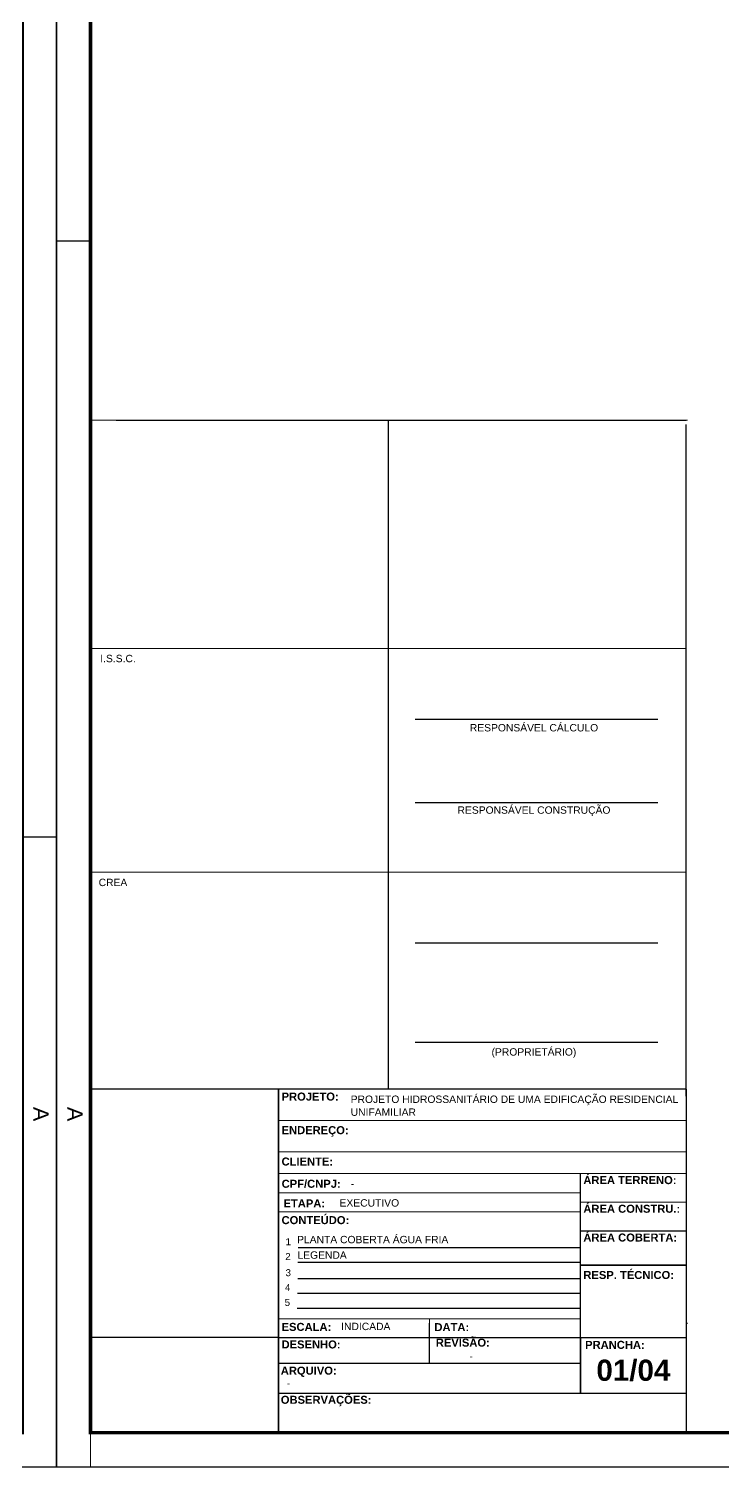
# Model space of a CAD drawing. Header units: millimetres. Extents: x 1904 to 2142, y -1319 to -1235.
# Drawn here: x 2081.66 to 2102.03, y -1319.03 to -1276.77 of the extents above; entities that cross this region are included whole.
import ezdxf
from ezdxf.enums import TextEntityAlignment as Align

# ---------------------------------------------------------------- set-up
doc = ezdxf.new("R2010")
doc.units = ezdxf.units.MM
doc.header["$LTSCALE"] = 30
doc.layers.get('0').update_dxf_attribs({"linetype": 'CONTINUOUS'})
for name, color, linetype in [('A-PEN-Y', 2, 'CONTINUOUS'), ('E-txt-g', 3, 'CONTINUOUS'), ("LINHA - PROJETU'S", 1, 'CONTINUOUS'), ('P2', 1, 'CONTINUOUS'), ("PRANCHA - PROJETU'S", 7, 'CONTINUOUS')]:
    doc.layers.add(name, color=color, linetype=linetype)
doc.styles.add('ARIAL', font='arial.ttf', dxfattribs={"height": 2})
doc.styles.add('HELVET', font='HELVET.SHX')

# ---------------------------------------------------------------- blocks, each defined once
blk = doc.blocks.new('ADFSGASDFG')
at = {"layer": "PRANCHA - PROJETU'S", "color": 1}
for p, q in [((360.678, 107.346), (276.578, 107.346)), ((360.678, 47.946), (360.678, 107.346)), ((276.578, 47.946), (360.678, 47.946))]:
    blk.add_line(p, q, dxfattribs=at)
at = {"layer": "PRANCHA - PROJETU'S", "color": 4, "const_width": 0.1}
blk.add_lwpolyline([(279.078, 106.346), (359.678, 106.346), (359.678, 48.946), (279.078, 48.946)], close=True, dxfattribs=at)

msp = doc.modelspace()

# ---------------------------------------------------------------- linework, layer by layer
at = {"color": 4}
msp.add_line((2100.968, -1308.134), (2100.968, -1288.4), dxfattribs=at)
at = {"layer": 'A-PEN-Y'}
msp.add_line((2084.219, -1288.277), (2100.968, -1288.277), dxfattribs=at)
at = {"layer": 'E-txt-g'}
for p, q in [((2100.135, -1297.064), (2093.009, -1297.064)), ((2100.135, -1299.513), (2093.009, -1299.513)), ((2100.135, -1303.642), (2093.009, -1303.642)), ((2100.135, -1306.557), (2093.009, -1306.557))]:
    msp.add_line(p, q, dxfattribs=at)
at = {"layer": "LINHA - PROJETU'S", "color": 1, "const_width": 0.03}
for points in [[(2083.468, -1307.931), (2083.468, -1288.277), (2101.015, -1288.277)], [(2092.218, -1307.931), (2092.218, -1288.277)], [(2100.968, -1294.978), (2083.468, -1294.978)], [(2082.468, -1300.519), (2081.468, -1300.519)], [(2100.968, -1301.556), (2083.468, -1301.556)], [(2100.968, -1307.931), (2083.468, -1307.931), (2083.468, -1319.019)], [(2088.992, -1318.019), (2088.992, -1307.931)], [(2088.992, -1308.849), (2100.968, -1308.849)], [(2088.992, -1308.849), (2100.968, -1308.849)], [(2088.992, -1309.768), (2100.968, -1309.768)], [(2088.992, -1310.406), (2100.968, -1310.406)], [(2088.992, -1310.406), (2100.968, -1310.406)], [(2088.992, -1310.406), (2100.968, -1310.406)], [(2097.866, -1310.406), (2097.866, -1316.848)], [(2097.866, -1310.97), (2088.992, -1310.97)], [(2088.992, -1310.97), (2097.866, -1310.97)], [(2100.968, -1311.249), (2097.866, -1311.249)], [(2088.992, -1311.535), (2097.866, -1311.535)], [(2097.866, -1312.093), (2100.968, -1312.093)], [(2100.968, -1313.093), (2097.866, -1313.093)], [(2097.866, -1314.672), (2088.992, -1314.672)], [(2093.429, -1314.672), (2093.429, -1315.98)], [(2083.468, -1315.226), (2100.968, -1315.226)], [(2097.866, -1315.98), (2093.429, -1315.98), (2093.429, -1315.226)], [(2097.866, -1315.226), (2097.866, -1315.98)], [(2093.429, -1315.98), (2088.992, -1315.98)], [(2100.968, -1316.859), (2088.992, -1316.859)], [(2083.468, -1319.019), (2083.468, -1319.019)]]:
    msp.add_lwpolyline(points, dxfattribs=at)
at = {"layer": "LINHA - PROJETU'S", "color": 1}
for points in [[(2088.992, -1307.931), (2088.992, -1318.019)], [(2097.866, -1315.226), (2097.866, -1316.848)]]:
    msp.add_lwpolyline(points, dxfattribs=at)
at = {"layer": 'P2'}
msp.add_line((2100.968, -1307.931), (2083.468, -1307.931), dxfattribs=at)
at = {"layer": "PRANCHA - PROJETU'S", "color": 1}
for p, q in [((2083.468, -1283.019), (2082.468, -1283.019)), ((2083.468, -1307.931), (2083.468, -1318.019)), ((2093.429, -1315.226), (2093.429, -1314.8)), ((2088.992, -1315.226), (2083.468, -1315.226)), ((2088.992, -1316.859), (2100.968, -1316.859))]:
    msp.add_line(p, q, dxfattribs=at)
at = {"layer": "PRANCHA - PROJETU'S"}
for p, q in [((2100.968, -1307.931), (2100.968, -1318.019)), ((2083.468, -1318.019), (2100.968, -1318.019)), ((2083.468, -1318.019), (2100.968, -1318.019)), ((2083.468, -1318.019), (2100.968, -1318.019)), ((2085.24, -1318.019), (2100.968, -1318.019)), ((2089.805, -1318.019), (2100.643, -1318.019)), ((2089.805, -1318.019), (2100.968, -1318.019))]:
    msp.add_line(p, q, dxfattribs=at)
at = {"layer": "PRANCHA - PROJETU'S", "color": 6}
for p, q in [((2089.566, -1312.579), (2097.866, -1312.579)), ((2089.557, -1313.013), (2097.866, -1313.013)), ((2089.557, -1313.488), (2097.866, -1313.488)), ((2089.547, -1313.925), (2097.866, -1313.925)), ((2089.547, -1313.925), (2097.866, -1313.925)), ((2089.538, -1314.362), (2097.866, -1314.362)), ((2089.538, -1314.362), (2097.866, -1314.362))]:
    msp.add_line(p, q, dxfattribs=at)
at = {"layer": "PRANCHA - PROJETU'S", "color": 1}
for points in [[(2100.968, -1307.931), (2083.468, -1307.931), (2083.468, -1318.019)], [(2088.992, -1315.575), (2088.992, -1307.931)], [(2097.866, -1316.848), (2097.866, -1310.406)], [(2097.866, -1312.093), (2100.968, -1312.093)], [(2097.866, -1313.093), (2100.968, -1313.093)], [(2100.968, -1314.8), (2101.008, -1314.8)], [(2088.992, -1315.226), (2100.968, -1315.226)], [(2093.429, -1315.98), (2093.429, -1315.226)], [(2088.992, -1318.019), (2088.992, -1315.575)], [(2097.866, -1315.575), (2097.866, -1315.573)], [(2088.992, -1315.98), (2097.866, -1315.98)]]:
    msp.add_lwpolyline(points, dxfattribs=at)

# ---------------------------------------------------------------- block references
at = {"layer": "PRANCHA - PROJETU'S", "color": 1, "rotation": 270}
for p in [(1975.122, -958.341), (2034.522, -958.341)]:
    msp.add_blockref('ADFSGASDFG', p, dxfattribs=at)

# ---------------------------------------------------------------- texts
at = {"layer": "PRANCHA - PROJETU'S", "color": 2, "style": 'ARIAL'}
for s, height, p in [('I.S.S.C.', 0.2168, (2084.277, -1295.275)), ('RESPONSÁVEL CÁLCULO', 0.21676, (2096.497, -1297.282)), ('RESPONSÁVEL CONSTRUÇÃO', 0.21676, (2096.497, -1299.731)), ('CREA', 0.2168, (2084.129, -1301.853)), ('(PROPRIETÁRIO)', 0.21676, (2096.495, -1306.837))]:
    msp.add_text(s, height=height, dxfattribs=at).set_placement(p, align=Align.MIDDLE)
for s, height, p in [('PROJETO HIDROSSANITÁRIO DE UMA EDIFICAÇÃO RESIDENCIAL', 0.21676, (2091.112, -1308.331)), ('UNIFAMILIAR', 0.21676, (2091.112, -1308.71)), ('-', 0.217, (2091.115, -1310.812)), ('EXECUTIVO', 0.2168, (2090.785, -1311.377)), ('PLANTA COBERTA ÁGUA FRIA', 0.21676, (2089.538, -1312.454)), ('LEGENDA', 0.2168, (2089.549, -1312.909)), ('INDICADA', 0.2168, (2090.832, -1315.005)), ('-', 0.217, (2094.599, -1315.877)), ('-', 0.217, (2089.237, -1316.672))]:
    msp.add_text(s, height=height, dxfattribs=at).set_placement(p)
at = {"layer": "PRANCHA - PROJETU'S", "color": 50, "linetype": 'Continuous', "style": 'ARIAL'}
for p in [(2082.018, -1308.659), (2083.018, -1308.659)]:
    msp.add_text('A', height=0.45, rotation=270, dxfattribs=at).set_placement(p, align=Align.MIDDLE)
at = {"layer": "PRANCHA - PROJETU'S", "style": 'ARIAL'}
for s, p in [('1', (2089.199, -1312.512)), ('2', (2089.19, -1312.946)), ('3', (2089.199, -1313.421)), ('4', (2089.181, -1313.858)), ('5', (2089.172, -1314.295))]:
    msp.add_text(s, height=0.205, dxfattribs=at).set_placement(p)
at = {"layer": "PRANCHA - PROJETU'S", "color": 3, "char_height": 0.23508, "width": 8.80966, "attachment_point": 1, "style": 'HELVET'}
for s, insert in [('{\\fArial|b1|i0|c0|p34;PROJETO:}', (2089.082, -1308.027)), ('{\\fArial|b1|i0|c0|p34;ENDEREÇO:}', (2089.082, -1309.014)), ('{\\fArial|b1|i0|c0|p34;CLIENTE:}', (2089.082, -1309.935)), ('{\\fArial|b1|i0|c0|p34;ÁREA TERRENO:}', (2097.947, -1310.481)), ('{\\fArial|b1|i0|c0|p34;CPF/CNPJ:}', (2089.085, -1310.589)), ('{\\fArial|b1|i0|c0|p34;ETAPA:}', (2089.138, -1311.165)), ('{\\fArial|b1|i0|c0|p34;ÁREA CONSTRU.:}', (2097.947, -1311.323)), ('{\\fArial|b1|i0|c0|p34;CONTEÚDO:}', (2089.082, -1311.657)), ('{\\fArial|b1|i0|c0|p34;ÁREA COBERTA:}', (2097.947, -1312.168)), ('{\\fArial|b1|i0|c0|p34;RESP. TÉCNICO:}', (2097.947, -1313.269)), ('{\\fArial|b1|i0|c0|p34;ESCALA:}', (2089.082, -1314.793)), ('{\\fArial|b1|i0|c0|p34;DATA:}', (2093.572, -1314.801)), ('{\\fArial|b1|i0|c0|p34;DESENHO:}', (2089.082, -1315.309)), ('{\\fArial|b1|i0|c0|p34;REVISÃO:}', (2093.612, -1315.256)), ('{\\fArial|b1|i0|c0|p34;PRANCHA:}', (2097.999, -1315.321)), ('{\\fArial|b1|i0|c0|p34;ARQUIVO:}', (2089.059, -1316.078)), ('{\\fArial|b1|i0|c0|p34;OBSERVAÇÕES:}', (2089.059, -1316.935))]:
    msp.add_mtext(s, dxfattribs=dict(at, insert=insert))
at = {"layer": "PRANCHA - PROJETU'S", "color": 2, "insert": (2098.33, -1315.873), "char_height": 0.62207, "width": 23.31203, "attachment_point": 1, "style": 'HELVET'}
msp.add_mtext('{\\fArial|b1|i0|c0|p34;01/04}', dxfattribs=at)

doc.saveas('drawing.dxf')
